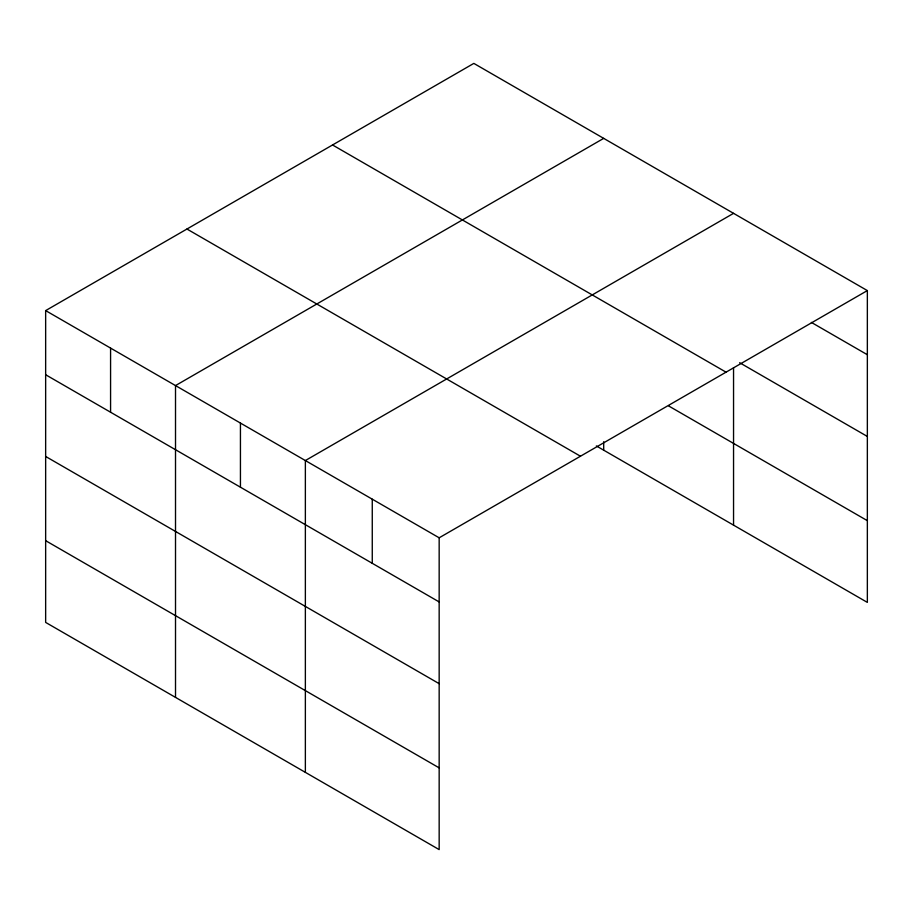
<?xml version="1.0" encoding="UTF-8"?>
<svg xmlns="http://www.w3.org/2000/svg" width="913" height="913" viewBox="0 0 913 913"><rect width="100%" height="100%" fill="white"/><g stroke="black" fill="none" stroke-linecap="round" stroke-linejoin="round"><path stroke-width="1.37" d="M45.65 310.603L439.164 537.803L439.164 849.604L45.65 622.415L45.65 310.603L473.836 63.396L867.35 290.585L867.35 602.397L596.349 445.932M603.698 138.365L175.513 385.583L175.513 697.384M733.55 213.345L305.364 460.551L305.364 772.364M439.164 537.803L867.35 290.585M811.395 322.415L867.35 354.723M739.633 362.712L867.35 436.448M332.537 144.973L726.052 372.173M668.624 405.931L867.35 520.661M186.948 229.026L580.463 456.226M45.65 374.741L439.164 601.929M45.65 456.466L439.164 683.666M45.65 540.679L439.164 767.867M733.55 367.631L733.55 525.146M603.698 441.721L603.698 450.177M372.264 499.183L372.264 563.31M240.439 423.073L240.439 487.2M110.576 348.093L110.576 412.22"/></g></svg>
